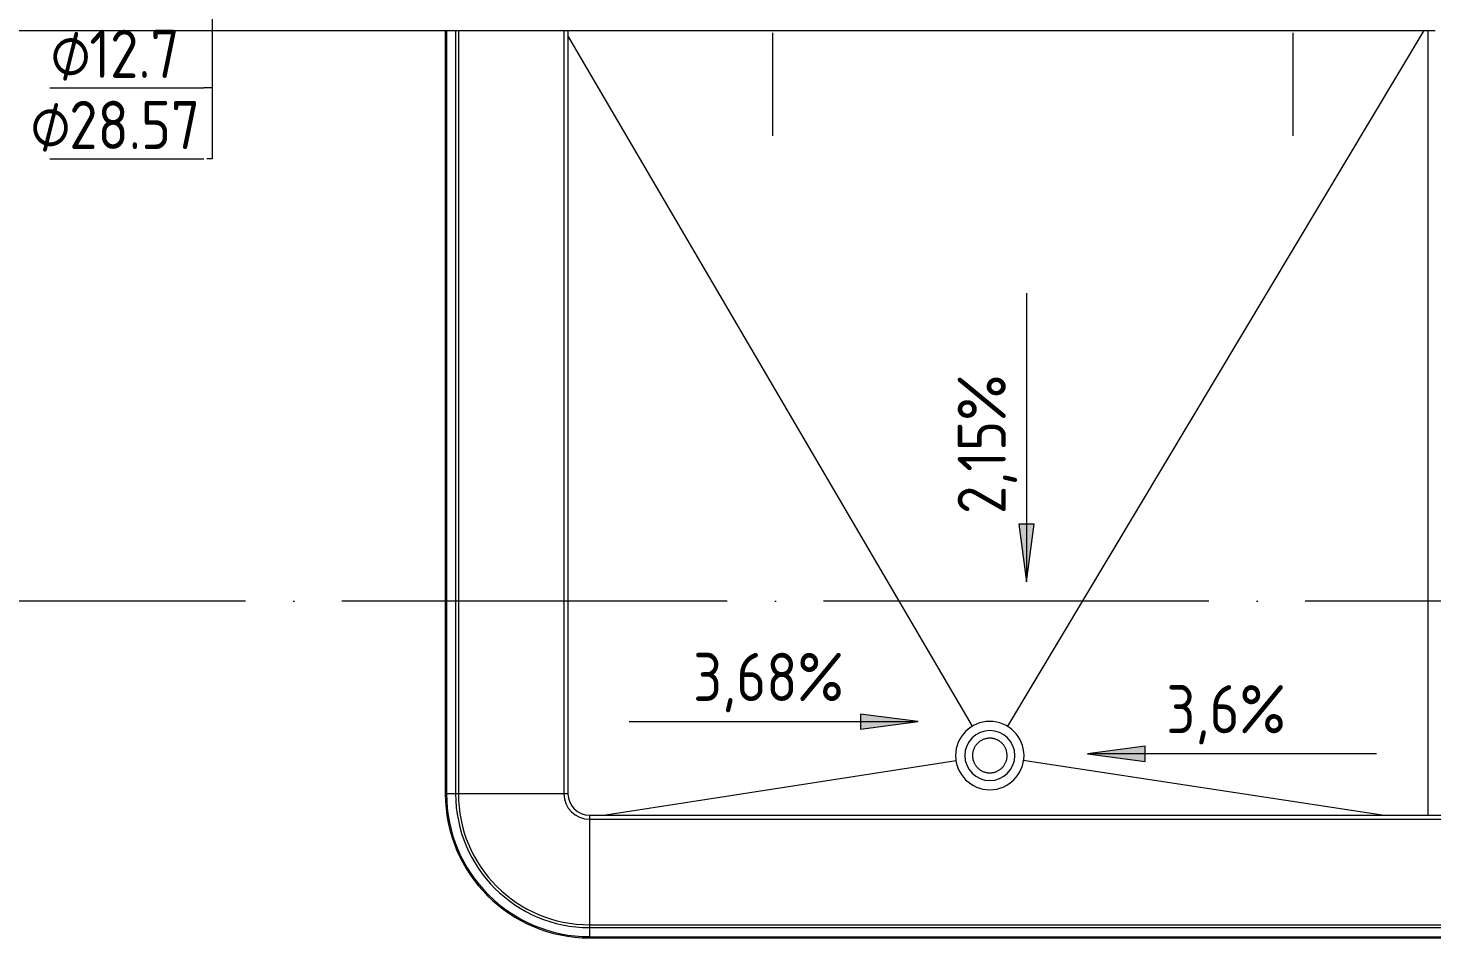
# Model space of a CAD drawing. Header units: millimetres. Extents: x -88595 to 880822, y -1054509 to -148035.
# Drawn here: x 557199 to 564485, y -252701 to -247978 of the extents above; entities that cross this region are included whole.
import ezdxf

# ---------------------------------------------------------------- set-up
doc = ezdxf.new("R2010")
doc.units = ezdxf.units.MM
doc.linetypes.add('ADSK_Линия сетки', pattern=[25, 20, -2.5, 0, -2.5])
for name, color, linetype, lineweight in [('Крыша', 7, 'Continuous', 9), ('Марки', 7, 'Continuous', 20), ('Оборудование', 7, 'Continuous', 18), ('Ограждение', 7, 'Continuous', 9), ('Оси', 7, 'Continuous', 9), ('Размеры', 7, 'Continuous', 9)]:
    doc.layers.add(name, color=color, linetype=linetype, lineweight=lineweight)
doc.styles.add('$3$GOST Common_3', font='GOST_Common.ttf', dxfattribs={"width": 0.9, "height": 250})
doc.styles.add('$7$GOST Common', font='GOST_Common.ttf', dxfattribs={"width": 0.9, "height": 250})
doc.styles.add('GOST Common_2', font='GOST_Common.ttf', dxfattribs={"width": 0.9, "height": 350})

# ---------------------------------------------------------------- blocks, each defined once
blk = doc.blocks.new('$0$ADSK_M_Трубы - Диаметр_8-160846-В_Координация_кровля ОВ3')
at = {"layer": 'Марки'}
blk.add_line((0, 0), (8, 0), dxfattribs=at)
blk = doc.blocks.new('Кровля')
at = {"layer": 'Размеры'}
for points in [[(574647.8, 675584.4), (574687.3, 675884.4), (574608.3, 675884.4)], [(574086.5, 674859.6), (573786.5, 674899.1), (573786.5, 674820.1)], [(574964.9, 674692.4), (575264.9, 674652.9), (575264.9, 674731.9)]]:
    blk.add_hatch(color=256, dxfattribs=at).paths.add_polyline_path(points)
at = {"layer": 'Крыша'}
for p, q in [((574368.3, 674836.5), (572268.7, 678421.6)), ((576710.8, 678447.2), (574548.9, 674835.5)), ((576732.5, 674373.7), (576732.5, 678447.2)), ((574284, 674656.4), (572465.4, 674373.7)), ((576494.4, 674373.7), (574631.9, 674657))]:
    blk.add_line(p, q, dxfattribs=at)
at = {"layer": 'Оборудование', "flags": 128}
for points in [[(574547.8, 674683.5), (574547.7, 674687), (574547.5, 674690.6), (574547.1, 674694.2), (574546.6, 674697.8), (574546, 674701.3), (574545.2, 674704.8), (574544.3, 674708.3), (574543.2, 674711.7), (574542, 674715.1), (574540.7, 674718.5), (574539.2, 674721.7), (574537.6, 674725), (574535.9, 674728.1), (574534.1, 674731.2), (574532.1, 674734.2), (574530, 674737.1), (574527.8, 674740), (574525.5, 674742.7), (574523.1, 674745.4), (574520.5, 674747.9), (574517.9, 674750.4), (574515.2, 674752.7), (574512.4, 674755), (574509.5, 674757.1), (574506.5, 674759.1), (574503.4, 674761), (574500.3, 674762.7), (574497.1, 674764.3), (574493.8, 674765.8), (574490.5, 674767.2), (574487.1, 674768.5), (574483.7, 674769.6), (574480.2, 674770.5), (574476.7, 674771.3), (574473.2, 674772), (574469.6, 674772.6), (574466.1, 674773), (574462.5, 674773.2), (574458.9, 674773.3), (574455.3, 674773.3), (574451.7, 674773.1), (574448.1, 674772.8), (574444.6, 674772.3), (574441, 674771.7), (574437.5, 674771), (574434, 674770.1), (574430.6, 674769.1), (574427.2, 674767.9), (574423.8, 674766.6), (574420.5, 674765.2), (574417.3, 674763.6), (574414.1, 674761.9), (574411, 674760.1), (574408, 674758.2), (574405, 674756.1), (574402.2, 674753.9), (574399.4, 674751.7), (574396.7, 674749.3), (574394.1, 674746.8), (574391.6, 674744.2), (574389.3, 674741.5), (574387, 674738.7), (574384.9, 674735.8), (574382.8, 674732.8), (574380.9, 674729.8), (574379.1, 674726.7), (574377.4, 674723.5), (574375.9, 674720.2), (574374.5, 674716.9), (574373.2, 674713.6), (574372.1, 674710.2), (574371.1, 674706.7), (574370.2, 674703.2), (574369.5, 674699.7), (574368.9, 674696.1), (574368.5, 674692.6), (574368.2, 674689), (574368.1, 674685.4), (574368, 674683.5)], [(574368, 674683.5), (574368.1, 674679.9), (574368.3, 674676.3), (574368.7, 674672.7), (574369.2, 674669.1), (574369.8, 674665.6), (574370.6, 674662.1), (574371.5, 674658.6), (574372.6, 674655.2), (574373.8, 674651.8), (574375.1, 674648.5), (574376.6, 674645.2), (574378.2, 674642), (574379.9, 674638.8), (574381.8, 674635.7), (574383.7, 674632.7), (574385.8, 674629.8), (574388, 674626.9), (574390.3, 674624.2), (574392.8, 674621.5), (574395.3, 674619), (574397.9, 674616.5), (574400.7, 674614.2), (574403.5, 674612), (574406.4, 674609.8), (574409.4, 674607.8), (574412.4, 674606), (574415.6, 674604.2), (574418.8, 674602.6), (574422, 674601.1), (574425.3, 674599.7), (574428.7, 674598.5), (574432.1, 674597.4), (574435.6, 674596.4), (574439.1, 674595.6), (574442.6, 674594.9), (574446.2, 674594.4), (574449.8, 674594), (574453.3, 674593.7), (574456.9, 674593.6), (574460.5, 674593.6), (574464.1, 674593.8), (574467.7, 674594.1), (574471.3, 674594.6), (574474.8, 674595.2), (574478.3, 674595.9), (574481.8, 674596.8), (574485.3, 674597.8), (574488.7, 674599), (574492, 674600.3), (574495.3, 674601.7), (574498.5, 674603.3), (574501.7, 674605), (574504.8, 674606.8), (574507.9, 674608.7), (574510.8, 674610.8), (574513.7, 674613), (574516.4, 674615.3), (574519.1, 674617.6), (574521.7, 674620.1), (574524.2, 674622.8), (574526.6, 674625.5), (574528.8, 674628.2), (574531, 674631.1), (574533, 674634.1), (574534.9, 674637.1), (574536.7, 674640.2), (574538.4, 674643.4), (574539.9, 674646.7), (574541.3, 674650), (574542.6, 674653.4), (574543.7, 674656.8), (574544.7, 674660.2), (574545.6, 674663.7), (574546.3, 674667.2), (574546.9, 674670.8), (574547.3, 674674.3), (574547.6, 674677.9), (574547.8, 674681.5), (574547.8, 674683.5)]]:
    blk.add_lwpolyline(points, dxfattribs=at)
at = {"layer": 'Оборудование'}
for radius, start, end in [(177.5, 0, 180), (130, 0, 180), (177.5, 180, 0), (130, 180, 0)]:
    blk.add_arc((574457.9, 674683.5), radius, start, end, dxfattribs=at)
at = {"layer": 'Ограждение'}
for p, q in [((553018.7, 678447.2), (576768.7, 678447.2)), ((571631.8, 678447.2), (571631.8, 674485.5)), ((571638.3, 678447.2), (571638.3, 674485.5)), ((571685.5, 678447.2), (571685.5, 674485.5)), ((571699.7, 678447.2), (571699.7, 674485.5)), ((572247.5, 678447.2), (572247.5, 674485.5)), ((572268.7, 678447.2), (572268.7, 674485.5)), ((571638.3, 674485.5), (571631.8, 674485.5)), ((571685.5, 674485.5), (571638.3, 674485.5)), ((571699.7, 674485.5), (571685.5, 674485.5)), ((572247.5, 674485.5), (571699.7, 674485.5)), ((572268.7, 674485.5), (572247.5, 674485.5)), ((572380.5, 674373.7), (578612.5, 674373.7)), ((572380.5, 674373.7), (572380.5, 674352.5)), ((572380.5, 674352.5), (578612.5, 674352.5)), ((572380.5, 674352.5), (572380.5, 673804.6)), ((572380.5, 673804.6), (578612.5, 673804.6)), ((572380.5, 673804.6), (572380.5, 673790.4)), ((572380.5, 673790.4), (578612.5, 673790.4)), ((572380.5, 673790.4), (572380.5, 673743.2)), ((572380.5, 673743.2), (578612.5, 673743.2)), ((572380.5, 673743.2), (572380.5, 673736.7)), ((572380.5, 673736.7), (578612.5, 673736.7))]:
    blk.add_line(p, q, dxfattribs=at)
for radius in [748.7, 742.2, 695, 680.8, 133, 111.8]:
    blk.add_arc((572380.5, 674485.5), radius, 180, 270, dxfattribs=at)
at = {"layer": 'Оси', "linetype": 'ADSK_Линия сетки', "ltscale": 100}
for p, q in [((573330.5, 695936.1), (573330.5, 677900.3)), ((576030.5, 695936.1), (576030.5, 677900.3)), ((580595.5, 675485.5), (508358.2, 675485.5))]:
    blk.add_line(p, q, dxfattribs=at)
at = {"layer": 'Размеры', "lineweight": 20}
for p, q in [((574647.8, 677084.4), (574647.8, 675584.4)), ((572586.5, 674859.6), (574086.5, 674859.6)), ((576464.9, 674692.4), (574964.9, 674692.4))]:
    blk.add_line(p, q, dxfattribs=at)
at = {"layer": 'Размеры'}
for p, q in [((574687.3, 675884.4), (574608.3, 675884.4)), ((574608.3, 675884.4), (574647.8, 675584.4)), ((574647.8, 675584.4), (574687.3, 675884.4)), ((574086.5, 674859.6), (573786.5, 674899.1)), ((573786.5, 674899.1), (573786.5, 674820.1)), ((573786.5, 674820.1), (574086.5, 674859.6)), ((575264.9, 674731.9), (574964.9, 674692.4)), ((575264.9, 674652.9), (575264.9, 674731.9)), ((574964.9, 674692.4), (575264.9, 674652.9))]:
    blk.add_line(p, q, dxfattribs=at)
at = {"layer": 'Размеры', "style": 'GOST Common_2', "width": 0.9}
for s, rotation, p in [('2,15%%%', 90, (574541.1, 675937.3)), ('3,6%%%', 360, (575374.3, 674799.1))]:
    blk.add_text(s, height=250, rotation=rotation, dxfattribs=at).set_placement(p)
blk.add_text('3,68%%%', height=250, dxfattribs=at).set_placement((572918, 674966.3))

msp = doc.modelspace()

# ---------------------------------------------------------------- linework, layer by layer
at = {"layer": 'Марки'}
for p, q in [((558154.2, -245787.5), (558154.2, -248656.9)), ((558154.2, -245856.2), (558154.2, -248288)), ((558154.2, -248288), (558112, -248288)), ((558154.2, -248656.9), (558127.7, -248656.9))]:
    msp.add_line(p, q, dxfattribs=at)

# ---------------------------------------------------------------- block references
at = {"layer": 'Марки', "xscale": 99.99999999999993, "yscale": 99.99999999999993, "zscale": 99.99999999999993}
for p in [(557312, -248288), (557312, -248656.9)]:
    msp.add_blockref('$0$ADSK_M_Трубы - Диаметр_8-160846-В_Координация_кровля ОВ3', p, dxfattribs=at)
at = {"layer": 'Оборудование', "color": 5, "true_color": 0x0000ff}
msp.add_blockref('Кровля', (-12267.3, -926437.4), dxfattribs=at)

# ---------------------------------------------------------------- texts
at = {"layer": 'Марки', "lineweight": 9, "char_height": 250, "attachment_point": 1}
for s, insert, width, style in [('\\fGOST Common|b0|i0|c254|p34|;\\W.9;⌀', (557315, -247986.4), 245.316, '$3$GOST Common_3'), ('12.7', (557517.4, -247986.4), 606.076, '$7$GOST Common'), ('\\fGOST Common|b0|i0|c254|p34|;\\W.9;⌀', (557210.6, -248355.4), 245.316, '$3$GOST Common_3'), ('28.57', (557413, -248355.4), 858.607, '$7$GOST Common')]:
    msp.add_mtext(s, dxfattribs=dict(at, insert=insert, width=width, style=style))

doc.saveas('drawing.dxf')
